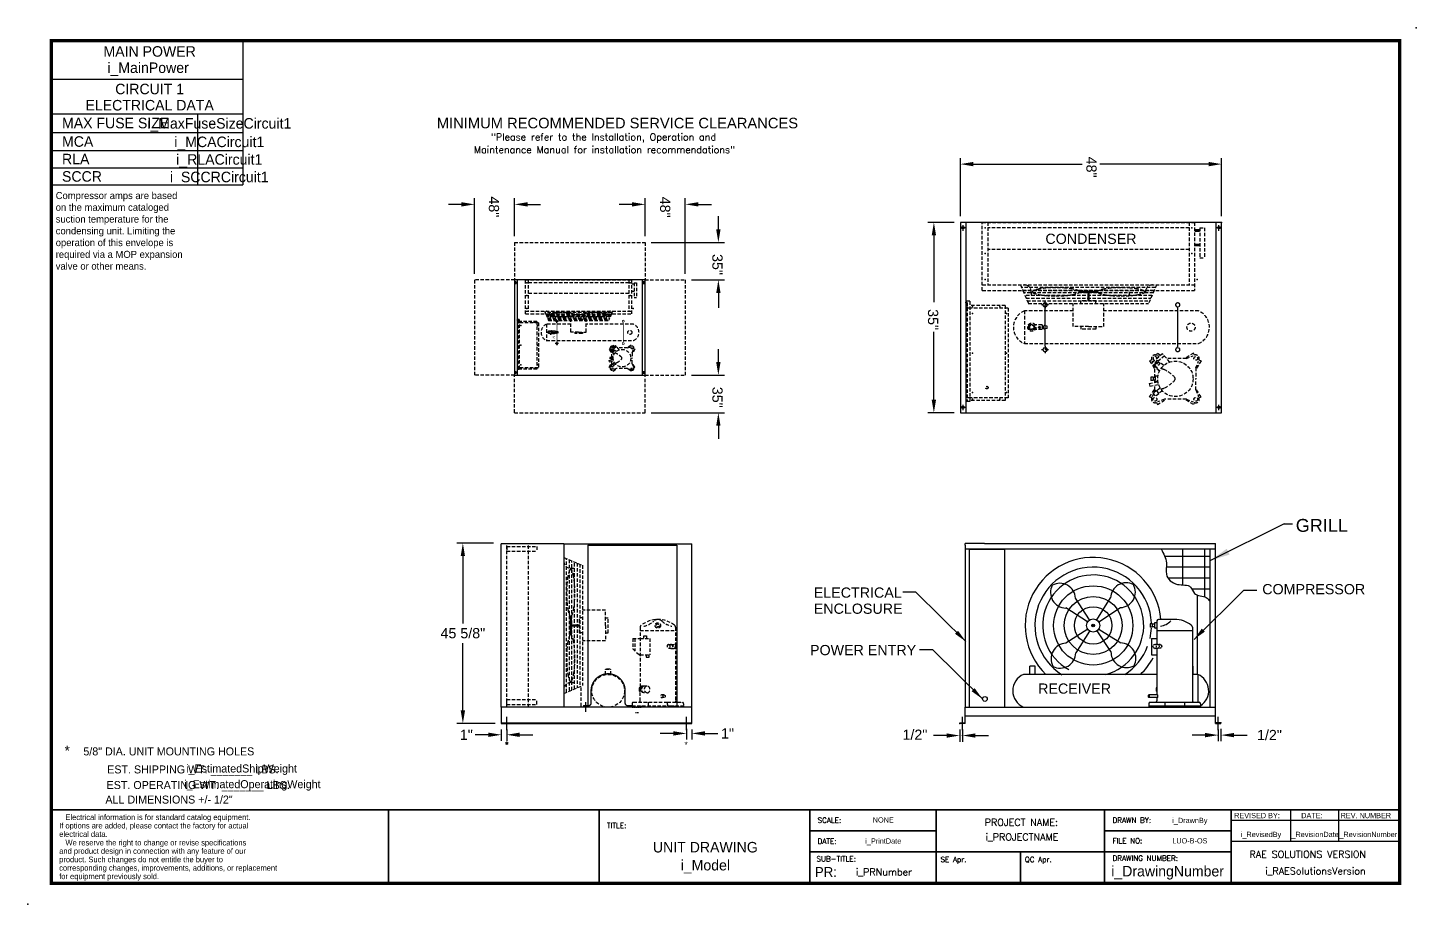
# Model space of a CAD drawing. Extents: x -24 to 231, y -6 to 155.
import ezdxf
from ezdxf.enums import TextEntityAlignment as Align

# ---------------------------------------------------------------- set-up
doc = ezdxf.new("R2010")
doc.units = 0
doc.header["$MEASUREMENT"] = 0
doc.linetypes.add('HIDDEN', pattern=[0.375, 0.25, -0.125])
doc.layers.get('0').update_dxf_attribs({"linetype": 'CONTINUOUS'})
doc.layers.add('C1E', color=7, linetype='CONTINUOUS')
doc.styles.add('dimentions', font='ARIAL.TTF')
doc.styles.add('SIMPLEX', font='SIMPLEX')
doc.dimstyles.get("Standard").update_dxf_attribs({"dimtxt": 0.18, "dimasz": 0.18, "dimexe": 0.18, "dimexo": 0.0625, "dimgap": 0.09, "dimtad": 0, "dimtih": 1, "dimtoh": 1, "dimdec": 4, "dimzin": 0, "dimdsep": 46, "dimtxsty": 'STANDARD', "dimcen": 0.09, "dimadec": 0, "dimazin": 0, "dimtfac": 1, "dimtdec": 4, "dimtofl": 0, "dimtmove": 0, "dimatfit": 3, "dimfxl": 1, "dimtolj": 1, "dimtzin": 0, "dimarcsym": 0})

msp = doc.modelspace()

# ---------------------------------------------------------------- linework, layer by layer
at = {"color": 0, "lineweight": 30}
for p, q in [((147.4, 120.17), (147.4, 130.86)), ((195.4, 120.17), (195.4, 130.86)), ((149.8, 129.74), (169.76, 129.74)), ((193, 129.74), (173.04, 129.74)), ((58.14, 109.59), (58.14, 123.48)), ((65.49, 116.48), (65.49, 123.48)), ((65.49, 116.48), (65.49, 123.48)), ((89.49, 116.48), (89.49, 123.48)), ((89.49, 116.48), (89.49, 123.48)), ((96.85, 109.59), (96.85, 123.48)), ((55.74, 122.35), (53.34, 122.35)), ((67.89, 122.35), (70.29, 122.35)), ((87.09, 122.35), (84.69, 122.35)), ((99.25, 122.35), (101.65, 122.35)), ((102.94, 117.75), (102.94, 120.15)), ((146.27, 119.04), (141.41, 119.04)), ((147.4, 119.04), (147.4, 84.04)), ((195.4, 119.04), (147.4, 119.04)), ((148.4, 118.04), (147.49, 118.04)), ((147.9, 117.51), (147.9, 118.53)), ((148.4, 119.04), (148.4, 84.04)), ((194.4, 84.04), (194.4, 119.04)), ((195.4, 118.04), (194.49, 118.04)), ((194.9, 117.51), (194.9, 118.53)), ((195.4, 84.04), (195.4, 119.04)), ((90.62, 115.35), (104.07, 115.35)), ((142.53, 116.64), (142.53, 104.35)), ((89.49, 108.46), (65.49, 108.46)), ((65.49, 108.46), (65.49, 90.96)), ((65.99, 107.96), (65.54, 107.96)), ((65.74, 107.7), (65.74, 108.21)), ((65.99, 108.46), (65.99, 90.96)), ((88.99, 90.96), (88.99, 108.46)), ((89.49, 107.96), (89.04, 107.96)), ((89.24, 107.7), (89.24, 108.21)), ((89.49, 90.96), (89.49, 108.46)), ((97.98, 108.46), (104.07, 108.46)), ((97.98, 108.46), (104.07, 108.46)), ((102.94, 106.06), (102.94, 103.66)), ((102.94, 106.06), (102.94, 103.31)), ((148.4, 104.54), (148.4, 86.16)), ((142.53, 86.44), (142.53, 98.95)), ((102.94, 93.36), (102.94, 95.76)), ((102.94, 93.36), (102.94, 95.73)), ((65.49, 90.96), (89.49, 90.96)), ((65.99, 91.46), (65.54, 91.46)), ((65.74, 91.2), (65.74, 91.71)), ((89.49, 91.46), (89.04, 91.46)), ((89.49, 91.46), (89.04, 91.46)), ((89.24, 91.2), (89.24, 91.71)), ((97.98, 90.96), (104.07, 90.96)), ((97.98, 90.96), (104.07, 90.96)), ((148.4, 85.04), (147.49, 85.04)), ((147.9, 84.51), (147.9, 85.53)), ((195.4, 85.04), (194.49, 85.04)), ((195.4, 85.04), (194.49, 85.04)), ((194.9, 84.51), (194.9, 85.53)), ((90.62, 84.07), (104.07, 84.07)), ((102.94, 81.67), (102.94, 79.27)), ((146.27, 84.04), (141.41, 84.04)), ((147.4, 84.04), (195.4, 84.04)), ((206.86, 63.64), (193.38, 56.94)), ((206.86, 63.64), (208.41, 63.64)), ((61.6, 60.12), (54.88, 60.12)), ((74.56, 59.99), (63.06, 59.99)), ((63.06, 29.99), (63.06, 59.99)), ((74.56, 59.99), (74.56, 29.99)), ((78.94, 59.74), (78.94, 47.81)), ((78.94, 59.74), (95.31, 59.74)), ((95.31, 59.74), (95.31, 29.99)), ((148.27, 59.74), (148.27, 29.99)), ((148.27, 59.04), (194.27, 59.04)), ((149.02, 59.04), (149.02, 29.99)), ((149.02, 58.99), (155.52, 58.99)), ((151.82, 60.04), (190.98, 60.04)), ((151.82, 58.97), (151.82, 59.04)), ((155.52, 58.99), (155.52, 29.99)), ((188.28, 52.44), (188.28, 59.04)), ((192.28, 50.26), (192.28, 59.04)), ((56, 57.72), (56, 45.36)), ((193.22, 57.67), (184.96, 57.67)), ((148.27, 56.1), (148.27, 53.1)), ((193.22, 55.67), (185.22, 55.67)), ((193.22, 53.67), (185.57, 53.67)), ((193.22, 51.67), (189.94, 51.67)), ((171.14, 46), (168.52, 49.99)), ((172.45, 46.01), (175.01, 50.04)), ((190.98, 35.99), (190.98, 50.56)), ((78.96, 48.46), (78.96, 40.13)), ((170.78, 45.64), (166.76, 48.2)), ((172.81, 45.66), (176.8, 48.27)), ((186.77, 46.09), (183.77, 46.09)), ((95.32, 45.43), (95.32, 38.3)), ((170.79, 44.33), (166.8, 41.71)), ((171.15, 43.97), (168.6, 39.95)), ((172.46, 43.98), (175.08, 40)), ((172.82, 44.34), (176.85, 41.79)), ((182.24, 45.29), (182.24, 44.7)), ((182.66, 45.29), (182.24, 45.29)), ((182.66, 44.7), (182.24, 44.7)), ((182.66, 45.29), (182.66, 44.7)), ((183.05, 45.24), (182.66, 45.24)), ((183.05, 44.74), (182.66, 44.74)), ((183.05, 45.37), (183.05, 44.62)), ((183.52, 45.49), (183.18, 45.49)), ((183.52, 44.49), (183.18, 44.49)), ((183.52, 45.84), (183.52, 41.52)), ((183.52, 44.06), (190.02, 44.06)), ((190.02, 44.65), (190.02, 31.12)), ((56, 29.39), (56, 41.75)), ((78.94, 42.18), (78.94, 29.99)), ((182.53, 42.62), (182.53, 39.62)), ((182.53, 42.62), (183.52, 42.62)), ((182.53, 39.62), (183.52, 39.62)), ((183.52, 40.77), (183.52, 32.24)), ((174.77, 35.99), (159.02, 35.99)), ((160.15, 35.99), (160.15, 37.49)), ((161.15, 37.49), (160.15, 37.49)), ((161.15, 35.99), (161.15, 37.49)), ((183.52, 35.99), (174.77, 35.99)), ((190.15, 37.49), (190.02, 37.49)), ((190.15, 35.99), (190.15, 37.49)), ((191.02, 35.99), (190.15, 35.99)), ((191.02, 35.99), (191.02, 30.87)), ((183.38, 33.53), (183.38, 32.96)), ((78.56, 30.89), (78.56, 29.11)), ((183.62, 32.24), (182.02, 32.24)), ((183.62, 31.75), (182.02, 31.75)), ((182.04, 30.62), (182.04, 30.24)), ((183.52, 31.75), (183.52, 31.12)), ((184.99, 30.87), (184.99, 30.24)), ((188.55, 30.87), (188.55, 30.24)), ((191.51, 30.62), (191.51, 30.24)), ((63.06, 29.99), (63.06, 26.99)), ((64.06, 25.76), (64.06, 28.22)), ((64.06, 25.76), (64.06, 28.22)), ((97.06, 25.76), (97.06, 28.22)), ((97.06, 25.76), (97.06, 28.22)), ((98.06, 26.99), (98.06, 29.99)), ((147.77, 25.76), (147.77, 28.22)), ((148.27, 29.99), (194.27, 29.99)), ((148.27, 26.99), (148.27, 29.99)), ((148.27, 28.37), (194.27, 28.37)), ((159.02, 29.99), (194.27, 29.99)), ((182.04, 30.24), (191.51, 30.24)), ((182.04, 30.24), (182.04, 29.99)), ((182.04, 29.99), (183.73, 29.99)), ((183.73, 30.24), (183.73, 29.99)), ((189.81, 30.24), (189.81, 29.99)), ((191.51, 29.99), (189.81, 29.99)), ((191.51, 30.24), (191.51, 29.99)), ((194.27, 26.99), (194.27, 29.99)), ((194.77, 25.76), (194.77, 28.22)), ((61.93, 26.99), (54.88, 26.99)), ((63.06, 27.12), (98.06, 27.12)), ((63.06, 26.99), (98.06, 26.99)), ((63.06, 25.87), (63.06, 23.79)), ((64.06, 25.87), (64.06, 23.79)), ((97.06, 25.99), (97.06, 24.03)), ((98.06, 25.87), (98.06, 24.03)), ((147.27, 26.99), (147.27, 27.12)), ((147.27, 27.12), (148.27, 27.12)), ((148.27, 26.99), (147.27, 26.99)), ((147.27, 25.87), (147.27, 23.64)), ((147.77, 25.87), (147.77, 23.64)), ((195.27, 27.12), (194.27, 27.12)), ((194.27, 26.99), (195.27, 26.99)), ((194.77, 25.87), (194.77, 23.73)), ((195.27, 26.99), (195.27, 27.12)), ((195.27, 25.99), (195.27, 23.73)), ((60.66, 24.91), (58.26, 24.91)), ((66.46, 24.91), (68.86, 24.91)), ((94.66, 25.16), (92.26, 25.16)), ((100.46, 25.16), (102.86, 25.16)), ((144.87, 24.77), (142.47, 24.77)), ((150.17, 24.77), (152.57, 24.77)), ((192.37, 24.85), (189.97, 24.85)), ((197.67, 24.85), (200.07, 24.85)), ((42.32, -2.4), (42.32, 11.14)), ((81.02, -2.4), (81.02, 11.14)), ((119.72, 11.14), (197.12, 11.14)), ((119.72, -2.4), (119.72, 11.14)), ((142.94, 11.14), (142.94, -2.4)), ((173.9, 11.14), (173.9, 3.41)), ((197.12, 11.14), (197.12, -2.4)), ((197.12, 11.14), (228.08, 11.14)), ((197.12, 11.14), (197.12, 9.21)), ((208.04, 11.14), (208.04, 5.34)), ((216.84, 11.14), (216.84, 5.34)), ((197.12, 9.21), (228.08, 9.21)), ((142.94, 7.28), (119.72, 7.28)), ((173.9, 7.28), (197.12, 7.28)), ((173.9, 3.41), (173.9, 7.28)), ((197.12, 5.34), (228.08, 5.34)), ((197.12, 3.41), (119.72, 3.41)), ((158.42, 3.41), (158.42, -2.4)), ((173.9, 3.41), (173.9, -2.4))]:
    msp.add_line(p, q, dxfattribs=at)
at = {"color": 0, "linetype": 'HIDDEN', "lineweight": 30, "ltscale": 2.5}
for p, q in [((151.43, 106.54), (151.43, 119.04)), ((151.43, 119.04), (190.43, 119.04)), ((152.43, 119.04), (152.43, 107.54)), ((189.43, 118.04), (152.43, 118.04)), ((189.43, 119.04), (189.43, 107.54)), ((190.43, 119.04), (190.43, 106.54)), ((191.37, 118.04), (191.37, 112.54)), ((191.37, 118.04), (192.24, 118.04)), ((192.24, 118.04), (192.24, 112.54)), ((65.49, 115.35), (89.49, 115.35)), ((65.49, 115.35), (65.49, 108.46)), ((89.49, 115.35), (89.49, 108.46)), ((189.43, 114.04), (152.43, 114.04)), ((191.37, 112.54), (192.24, 112.54)), ((65.49, 108.46), (58.14, 108.46)), ((58.14, 108.46), (58.14, 90.96)), ((67.51, 108.46), (87.01, 108.46)), ((67.51, 102.21), (67.51, 108.46)), ((68.01, 108.46), (68.01, 102.71)), ((86.51, 107.96), (68.01, 107.96)), ((86.51, 108.46), (86.51, 102.71)), ((87.01, 108.46), (87.01, 102.21)), ((87.48, 107.96), (87.48, 105.21)), ((87.48, 107.96), (87.91, 107.96)), ((87.91, 107.96), (87.91, 105.21)), ((89.49, 108.46), (96.85, 108.46)), ((96.85, 108.46), (96.85, 90.96)), ((151.43, 107.54), (190.43, 107.54)), ((158.43, 107.54), (158.83, 106.61)), ((183.43, 107.54), (183.03, 106.6)), ((86.51, 105.96), (68.01, 105.96)), ((87.48, 105.21), (87.91, 105.21)), ((151.43, 106.54), (190.43, 106.54)), ((183.22, 107.06), (158.64, 107.06)), ((158.84, 106.57), (183.01, 106.57)), ((158.86, 106.54), (159.88, 104.15)), ((182.81, 106.09), (159.05, 106.09)), ((182.6, 105.6), (159.26, 105.6)), ((159.47, 105.12), (182.39, 105.12)), ((159.67, 104.64), (182.19, 104.64)), ((160.43, 106.28), (160.43, 105.65)), ((160.43, 105.65), (181.43, 105.65)), ((172.3, 104.65), (169.55, 104.65)), ((169.55, 104.15), (169.55, 104.65)), ((172.3, 104.15), (172.3, 104.65)), ((178.4, 106.28), (178.4, 105.65)), ((183, 106.54), (181.98, 104.15)), ((67.51, 102.71), (87.01, 102.71)), ((67.51, 102.21), (87.01, 102.21)), ((71.01, 102.71), (71.21, 102.25)), ((83.4, 102.47), (71.11, 102.47)), ((71.21, 102.23), (83.3, 102.23)), ((71.22, 102.21), (71.73, 101.02)), ((72.01, 102.08), (72.01, 101.77)), ((80.99, 102.08), (80.99, 101.77)), ((83.29, 102.21), (82.78, 101.02)), ((83.51, 102.71), (83.31, 102.24)), ((149.15, 104.54), (148.4, 104.54)), ((148.65, 104.29), (148.65, 86.29)), ((149.15, 103.29), (148.65, 103.29)), ((149.15, 104.54), (149.15, 86.16)), ((155.65, 103.79), (149.15, 103.79)), ((156.15, 103.29), (149.15, 103.29)), ((155.65, 103.79), (155.65, 86.29)), ((156.15, 103.29), (156.15, 86.79)), ((168.12, 102.78), (159.15, 102.78)), ((159.15, 102.78), (159.15, 96.78)), ((159.88, 104.15), (181.98, 104.15)), ((163.61, 103.9), (162.31, 103.9)), ((162.96, 103.25), (162.96, 104.55)), ((168.12, 99.9), (168.12, 104.15)), ((173.74, 99.9), (173.74, 104.15)), ((191.15, 102.78), (173.74, 102.78)), ((65.99, 101.21), (65.99, 92.02)), ((66.37, 101.21), (65.99, 101.21)), ((65.99, 101.09), (65.99, 100.59)), ((65.99, 100.59), (66.02, 100.59)), ((66.02, 100.59), (66.02, 101.03)), ((66.09, 100.59), (66.09, 101.03)), ((66.12, 100.59), (66.09, 100.59)), ((66.12, 101.09), (66.12, 92.09)), ((66.12, 101.09), (66.12, 100.59)), ((66.37, 100.59), (66.12, 100.59)), ((66.37, 101.21), (66.37, 92.02)), ((69.62, 100.84), (66.37, 100.84)), ((69.87, 100.59), (66.37, 100.59)), ((69.62, 100.84), (69.62, 92.09)), ((69.87, 100.59), (69.87, 92.34)), ((83.2, 101.99), (71.32, 101.99)), ((75.85, 100.33), (71.37, 100.33)), ((71.37, 100.33), (71.37, 97.33)), ((83.09, 101.74), (71.42, 101.74)), ((71.53, 101.5), (82.99, 101.5)), ((71.63, 101.26), (82.89, 101.26)), ((71.73, 101.02), (82.78, 101.02)), ((72.01, 101.77), (82.51, 101.77)), ((73.6, 100.89), (72.95, 100.89)), ((73.27, 100.57), (73.27, 101.22)), ((75.85, 98.89), (75.85, 101.02)), ((77.95, 101.27), (76.57, 101.27)), ((76.57, 101.02), (76.57, 101.27)), ((77.95, 101.02), (77.95, 101.27)), ((78.66, 98.89), (78.66, 101.02)), ((87.37, 100.33), (78.66, 100.33)), ((162.4, 100.22), (159.92, 100.22)), ((159.92, 100.22), (159.92, 99.33)), ((162.4, 100.22), (162.4, 99.33)), ((162.65, 99.95), (162.4, 99.95)), ((162.65, 99.57), (162.4, 99.57)), ((163.37, 99.95), (162.65, 100.13)), ((162.65, 99.39), (162.65, 100.13)), ((163.37, 99.57), (162.65, 99.39)), ((163.37, 99.57), (163.37, 99.95)), ((170.93, 99.9), (168.12, 99.9)), ((169.55, 99.9), (169.55, 99.4)), ((170.93, 99.9), (173.74, 99.9)), ((172.3, 99.9), (172.3, 99.4)), ((71.37, 97.33), (87.37, 97.33)), ((72.99, 99.05), (71.75, 99.05)), ((71.75, 99.05), (71.75, 98.61)), ((72.99, 98.61), (71.75, 98.61)), ((72.99, 99.05), (72.99, 98.61)), ((73.12, 98.92), (72.99, 98.92)), ((73.12, 98.73), (72.99, 98.73)), ((73.12, 98.64), (73.12, 99.01)), ((73.48, 98.92), (73.12, 99.01)), ((73.48, 98.73), (73.12, 98.64)), ((73.27, 97.09), (73.27, 96.44)), ((73.48, 98.73), (73.48, 98.92)), ((77.26, 98.89), (75.85, 98.89)), ((76.57, 98.89), (76.57, 98.64)), ((77.95, 98.64), (76.57, 98.64)), ((77.26, 98.89), (78.66, 98.89)), ((77.95, 98.89), (77.95, 98.64)), ((162.4, 99.33), (159.92, 99.33)), ((172.3, 99.4), (169.55, 99.4)), ((73.6, 96.77), (72.95, 96.77)), ((83.08, 95.83), (82.88, 95.74)), ((82.88, 95.74), (83.36, 94.98)), ((83.08, 95.83), (83.07, 95.85)), ((84.06, 96.4), (83.12, 95.58)), ((83.16, 95.61), (83.12, 95.73)), ((83.79, 94.81), (83.12, 95.58)), ((83.55, 95.78), (83.19, 95.32)), ((83.33, 95.2), (83.19, 95.32)), ((83.36, 95.1), (83.22, 95.46)), ((84.23, 96.21), (83.28, 95.39)), ((83.44, 95.33), (83.29, 95.45)), ((83.7, 95.67), (83.33, 95.2)), ((83.51, 95.12), (83.36, 95.24)), ((83.36, 94.21), (83.36, 95.1)), ((83.6, 95.54), (83.45, 95.65)), ((83.86, 95.57), (83.47, 95.07)), ((83.79, 94.82), (83.47, 95.07)), ((83.5, 96.25), (83.48, 96.26)), ((83.5, 96.25), (83.59, 96.45)), ((83.7, 95.67), (83.55, 95.78)), ((83.59, 96.45), (83.9, 96.26)), ((83.78, 96.15), (83.6, 96.21)), ((83.82, 95.52), (83.67, 95.63)), ((84.18, 95.31), (83.86, 95.57)), ((84.73, 95.63), (84.06, 96.4)), ((86.25, 95.97), (84.44, 95.97)), ((86.9, 96.45), (86.13, 95.97)), ((86.25, 95.97), (86.88, 96.21)), ((86.99, 96.25), (86.9, 96.45)), ((86.99, 96.25), (87, 96.26)), ((87.61, 95.74), (87.12, 94.98)), ((87.12, 95.1), (87.37, 95.73)), ((87.12, 95.1), (87.12, 94.08)), ((87.41, 95.83), (87.42, 95.85)), ((87.41, 95.83), (87.61, 95.74)), ((159.15, 96.78), (191.15, 96.78)), ((163.61, 95.65), (162.31, 95.65)), ((162.96, 96.3), (162.96, 95)), ((184.54, 94.91), (182.65, 93.27)), ((184.87, 94.53), (182.98, 92.89)), ((183.41, 94.62), (183.38, 94.64)), ((183.41, 94.62), (183.59, 95.02)), ((183.59, 95.02), (184.22, 94.63)), ((183.97, 94.41), (183.62, 94.54)), ((185.88, 93.37), (184.54, 94.91)), ((190.21, 95.02), (188.68, 94.05)), ((188.92, 94.05), (190.18, 94.54)), ((190.39, 94.62), (190.21, 95.02)), ((190.39, 94.62), (190.42, 94.64)), ((66.37, 92.02), (65.99, 92.02)), ((66.37, 92.34), (66.12, 92.34)), ((69.87, 92.34), (66.37, 92.34)), ((69.62, 92.09), (66.37, 92.09)), ((82.84, 93.65), (83.64, 93.83)), ((82.84, 93.65), (82.9, 93.4)), ((82.88, 92.43), (83.36, 93.2)), ((83.08, 92.34), (82.88, 92.43)), ((82.9, 93.4), (83.69, 93.59)), ((83.19, 94.23), (82.98, 94.23)), ((82.98, 94.23), (82.98, 93.94)), ((83.19, 93.94), (82.98, 93.94)), ((83.22, 92.72), (83.12, 92.45)), ((83.5, 93.01), (83.18, 92.77)), ((83.18, 92.77), (83.41, 92.47)), ((83.19, 94.23), (83.19, 93.94)), ((83.38, 94.21), (83.19, 94.21)), ((83.38, 93.96), (83.19, 93.96)), ((83.36, 93.08), (83.27, 92.83)), ((83.36, 93.77), (83.36, 93.96)), ((83.36, 93.08), (83.36, 93.51)), ((83.38, 94.27), (83.38, 93.9)), ((83.72, 92.71), (83.41, 92.47)), ((83.64, 94.34), (83.44, 94.34)), ((83.64, 93.84), (83.44, 93.84)), ((83.5, 93.01), (83.72, 92.71)), ((83.5, 91.92), (83.59, 91.72)), ((83.86, 93.24), (83.52, 92.98)), ((83.59, 91.72), (84.35, 92.21)), ((84.23, 92.21), (83.6, 91.96)), ((84.05, 92.99), (83.71, 92.73)), ((86.25, 92.21), (84.23, 92.21)), ((86.9, 91.72), (86.13, 92.21)), ((86.25, 92.21), (86.88, 91.96)), ((86.99, 91.92), (86.9, 91.72)), ((86.99, 91.92), (87, 91.91)), ((87.12, 93.08), (87.12, 94.1)), ((87.61, 92.43), (87.12, 93.2)), ((87.12, 93.08), (87.37, 92.45)), ((87.41, 92.34), (87.61, 92.43)), ((87.41, 92.34), (87.42, 92.33)), ((182.57, 93.78), (182.17, 93.6)), ((182.17, 93.6), (183.14, 92.07)), ((182.57, 93.78), (182.55, 93.81)), ((182.74, 93.34), (182.65, 93.57)), ((183.99, 91.73), (182.65, 93.27)), ((183.51, 93.68), (182.79, 92.76)), ((183.08, 92.53), (182.79, 92.76)), ((183.14, 92.31), (182.85, 93.04)), ((183.28, 92.78), (182.99, 93.01)), ((183.81, 93.45), (183.08, 92.53)), ((183.43, 92.36), (183.14, 92.6)), ((183.14, 90.54), (183.14, 92.31)), ((183.61, 93.19), (183.31, 93.43)), ((184.13, 93.25), (183.36, 92.27)), ((184, 91.76), (183.36, 92.27)), ((183.81, 93.45), (183.51, 93.68)), ((184.05, 93.15), (183.75, 93.38)), ((184.77, 92.75), (184.13, 93.25)), ((188.92, 94.05), (185.29, 94.05)), ((190.66, 92.31), (190.65, 90.27)), ((191.63, 93.6), (190.66, 92.07)), ((190.66, 92.31), (191.15, 93.57)), ((191.23, 93.78), (191.25, 93.81)), ((191.23, 93.78), (191.63, 93.6)), ((65.49, 90.96), (58.14, 90.96)), ((65.49, 84.07), (65.49, 90.96)), ((89.49, 90.96), (96.85, 90.96)), ((89.49, 84.07), (89.49, 90.96)), ((182.09, 89.41), (183.69, 89.79)), ((182.09, 89.41), (182.21, 88.92)), ((182.21, 88.92), (183.8, 89.3)), ((182.37, 90.58), (182.37, 90)), ((182.79, 90.58), (182.37, 90.58)), ((182.79, 90), (182.37, 90)), ((182.79, 90.58), (182.79, 90)), ((183.18, 90.54), (182.79, 90.54)), ((183.18, 90.04), (182.79, 90.04)), ((183.14, 89.66), (183.14, 90.04)), ((183.18, 90.66), (183.18, 89.91)), ((183.69, 90.79), (183.3, 90.79)), ((183.69, 89.79), (183.3, 89.79)), ((190.66, 88.27), (190.65, 90.31)), ((149.15, 86.79), (148.65, 86.79)), ((156.15, 86.79), (149.15, 86.79)), ((182.17, 86.98), (183.14, 88.51)), ((182.57, 86.8), (182.17, 86.98)), ((182.86, 87.55), (182.65, 87.01)), ((183.41, 88.13), (182.78, 87.65)), ((182.78, 87.65), (183.23, 87.05)), ((183.14, 88.27), (182.95, 87.78)), ((183.14, 88.27), (183.14, 89.14)), ((183.86, 87.53), (183.23, 87.05)), ((183.41, 88.13), (183.86, 87.53)), ((184.13, 88.6), (183.45, 88.08)), ((184.51, 88.09), (183.83, 87.58)), ((191.63, 86.98), (190.66, 88.51)), ((190.66, 88.27), (191.15, 87.01)), ((191.23, 86.8), (191.63, 86.98)), ((191.23, 86.8), (191.25, 86.77)), ((149.15, 86.16), (148.4, 86.16)), ((155.65, 86.29), (149.15, 86.29)), ((183.41, 85.96), (183.59, 85.56)), ((183.59, 85.56), (185.12, 86.53)), ((184.88, 86.53), (183.62, 86.04)), ((188.92, 86.53), (184.88, 86.53)), ((190.21, 85.56), (188.68, 86.53)), ((188.92, 86.53), (190.18, 86.04)), ((190.39, 85.96), (190.21, 85.56)), ((190.39, 85.96), (190.42, 85.94)), ((65.49, 84.07), (89.49, 84.07)), ((64.06, 29.99), (64.06, 59.99)), ((64.06, 59.49), (69.56, 59.49)), ((64.06, 59.49), (64.06, 58.62)), ((68.06, 29.99), (68.06, 59.99)), ((69.56, 59.49), (69.56, 58.62)), ((64.06, 58.62), (69.56, 58.62)), ((74.56, 57.49), (77.95, 56.04)), ((75.04, 32.7), (75.04, 57.29)), ((75.53, 57.08), (75.53, 32.91)), ((76.01, 33.12), (76.01, 56.87)), ((76.5, 33.32), (76.5, 56.66)), ((76.98, 56.46), (76.98, 33.53)), ((77.46, 56.25), (77.46, 33.74)), ((75.82, 55.49), (76.45, 55.49)), ((76.45, 55.49), (76.45, 34.49)), ((77.95, 56.04), (77.95, 33.94)), ((77.45, 43.62), (77.45, 46.37)), ((77.95, 46.37), (77.45, 46.37)), ((82.2, 47.81), (77.95, 47.81)), ((82.2, 44.99), (82.2, 47.81)), ((82.2, 46.37), (82.7, 46.37)), ((82.7, 43.62), (82.7, 46.37)), ((77.95, 43.62), (77.45, 43.62)), ((82.2, 44.99), (82.2, 42.18)), ((82.2, 43.62), (82.7, 43.62)), ((88.57, 44.65), (88.57, 33.62)), ((88.57, 44.06), (95.07, 44.06)), ((95.07, 44.65), (95.07, 41.29)), ((82.2, 42.18), (77.95, 42.18)), ((87.2, 42.62), (87.2, 40.67)), ((87.2, 42.62), (88.57, 42.62)), ((87.59, 42.62), (87.59, 40.32)), ((88.57, 42.62), (90.37, 42.62)), ((89.26, 43.08), (89.76, 43.08)), ((89.26, 42.62), (89.26, 43.08)), ((89.76, 43.08), (89.76, 42.62)), ((90.37, 42.62), (90.37, 39.62)), ((93.77, 41.47), (94.28, 41.47)), ((93.77, 40.83), (94.28, 40.83)), ((94.28, 41.52), (94.76, 41.52)), ((95.07, 41.29), (95.07, 31.12)), ((87.2, 40.67), (88.37, 39.62)), ((88.37, 39.62), (88.57, 39.62)), ((88.57, 39.62), (90.37, 39.62)), ((89.69, 39.62), (89.69, 39.15)), ((89.69, 39.15), (90.2, 39.15)), ((90.2, 39.15), (90.2, 39.62)), ((94.28, 40.77), (94.76, 40.77)), ((82.19, 35.95), (82.19, 36.99)), ((82.19, 36.99), (83.19, 36.99)), ((83.01, 36.99), (82.36, 36.99)), ((83.19, 35.95), (83.19, 36.99)), ((74.56, 32.49), (77.95, 33.94)), ((75.82, 34.49), (76.45, 34.49)), ((77.69, 33.62), (77.69, 29.99)), ((88.57, 33.62), (88.42, 33.53)), ((88.57, 33.53), (88.42, 33.53)), ((88.42, 33.53), (88.42, 32.96)), ((88.42, 33.53), (88.42, 32.96)), ((88.89, 33.83), (88.57, 33.62)), ((88.57, 33.53), (88.66, 33.53)), ((89.12, 33.83), (88.66, 33.53)), ((88.66, 33.53), (88.66, 32.96)), ((89.12, 33.83), (88.89, 33.83)), ((89.12, 33.83), (89.15, 33.81)), ((89.36, 33.87), (89.87, 33.87)), ((64.06, 31.37), (69.56, 31.37)), ((64.06, 30.49), (64.06, 31.37)), ((69.56, 30.49), (69.56, 31.37)), ((87.08, 30.62), (87.08, 30.24)), ((87.33, 30.87), (93.57, 30.87)), ((88.42, 32.96), (88.57, 32.87)), ((88.57, 32.96), (88.42, 32.96)), ((88.57, 32.96), (88.66, 32.96)), ((88.57, 31.12), (88.57, 32.87)), ((89.12, 32.65), (88.66, 32.96)), ((89.12, 32.65), (88.89, 32.65)), ((89.12, 32.65), (89.15, 32.68)), ((90.04, 30.87), (90.04, 30.24)), ((92.94, 32.24), (92.57, 32.24)), ((92.94, 31.75), (92.57, 31.75)), ((93.57, 30.87), (96.3, 30.87)), ((93.6, 30.46), (93.6, 30.87)), ((64.06, 30.49), (69.56, 30.49)), ((87.08, 30.24), (94.13, 30.24)), ((94.13, 30.24), (96.55, 30.24))]:
    msp.add_line(p, q, dxfattribs=at)
at = {"color": 0, "linetype": 'HIDDEN', "lineweight": 30}
for p, q in [((148.4, 104.29), (148.4, 103.29)), ((148.4, 103.29), (148.46, 103.29)), ((148.46, 103.29), (148.46, 104.18)), ((148.59, 103.29), (148.59, 104.18)), ((148.65, 103.29), (148.59, 103.29)), ((148.65, 104.29), (148.65, 103.29)), ((183.61, 41.52), (183.13, 41.52)), ((184.13, 41.47), (183.77, 41.47)), ((184.13, 40.83), (183.77, 40.83)), ((183.61, 40.77), (183.13, 40.77)), ((190.15, 35.99), (190.02, 35.99)), ((183.52, 33.62), (183.38, 33.53)), ((78.56, 30.89), (78.56, 29.11)), ((96.55, 30.62), (96.55, 30.24)), ((183.38, 32.96), (183.52, 32.87)), ((87.08, 30.24), (87.08, 29.99)), ((87.08, 29.99), (88.78, 29.99)), ((88.29, 28.92), (87.73, 28.92)), ((88.78, 30.24), (88.78, 29.99)), ((93.6, 30.46), (93.6, 30.24)), ((94.86, 30.24), (94.86, 29.99)), ((96.55, 29.99), (94.86, 29.99)), ((96.55, 30.24), (96.55, 29.99))]:
    msp.add_line(p, q, dxfattribs=at)
at = {"color": 0}
for p, q in [((74.56, 59.99), (98.06, 59.99)), ((98.06, 29.99), (98.06, 59.99)), ((151.82, 60.04), (148.27, 60.04)), ((148.27, 59.74), (148.27, 60.04)), ((190.98, 60.04), (194.27, 60.04)), ((193.27, 29.99), (193.27, 59.04)), ((194.27, 29.99), (194.27, 60.04))]:
    msp.add_line(p, q, dxfattribs=at)
at = {"color": 0, "linetype": 'Continuous', "lineweight": 30, "ltscale": 2.5}
msp.add_line((98.06, 29.99), (63.06, 29.99), dxfattribs=at)
at = {"color": 0, "const_width": 0.619}
msp.add_lwpolyline([(-19.6, -2.4), (228.08, -2.4), (228.08, 152.4), (-19.6, 152.4), (-19.6, -2.4)], dxfattribs=at)
at = {"color": 0, "linetype": 'HIDDEN', "lineweight": 30, "ltscale": 2.5}
for points, const_width in [([(191.37, 117.54), (190.43, 117.54)], 0.5), ([(191.37, 114.9), (190.43, 114.9)], 0.5), ([(87.48, 107.71), (87.01, 107.71)], 0.25), ([(87.48, 106.39), (87.01, 106.39)], 0.25), ([(169.25, 106.28), (172.61, 106.28)], 0.42), ([(170.93, 105.83), (170.93, 104.65), (170.93, 106.28)], 0.42), ([(76.42, 102.08), (78.1, 102.08)], 0.21), ([(77.26, 101.86), (77.26, 101.27), (77.26, 102.08)], 0.21), ([(162.96, 103.18), (162.96, 96.38)], 0.25), ([(187.34, 103.18), (187.34, 96.38)], 0.25), ([(73.27, 100.53), (73.27, 97.13)], 0.125), ([(85.46, 100.53), (85.46, 97.13)], 0.125), ([(75.82, 46.67), (75.82, 43.31)], 0.42), ([(76.27, 44.99), (77.45, 44.99), (75.82, 44.99)], 0.42), ([(79.56, 32.99), (79.56, 30.74)], 0.25), ([(85.81, 32.99), (85.81, 30.74)], 0.25), ([(79.06, 30.24), (78.19, 30.24)], 0.25)]:
    msp.add_lwpolyline(points, dxfattribs=dict(at, const_width=const_width))
for points in [[(160.64, 106.28, 0.301925), (160.77, 106.08, 0.056443), (161.9, 105.75, 0.025102), (163.17, 105.59, 0.018), (164.94, 105.53, 0.018), (166.72, 105.59, 0.025102), (167.99, 105.75, 0.056443), (169.12, 106.08, 0.301925), (169.25, 106.28, 0.301925), (169.12, 106.48, 0.056443), (167.99, 106.81, 0.025102), (166.72, 106.97, 0.018), (164.94, 107.03, 0.018), (163.17, 106.97, 0.025102), (161.9, 106.81, 0.056443), (160.77, 106.48, 0.301925)], [(181.22, 106.28, -0.301925), (181.09, 106.08, -0.056443), (179.96, 105.75, -0.025102), (178.69, 105.59, -0.018), (176.91, 105.53, -0.018), (175.14, 105.59, -0.025102), (173.87, 105.75, -0.056443), (172.74, 106.08, -0.301925), (172.61, 106.28, -0.301925), (172.74, 106.48, -0.056443), (173.87, 106.81, -0.025102), (175.14, 106.97, -0.018), (176.91, 107.03, -0.018), (178.69, 106.97, -0.025102), (179.96, 106.81, -0.056443), (181.09, 106.48, -0.301925)], [(72.11, 102.08, 0.301925), (72.18, 101.98, 0.056443), (72.74, 101.82, 0.025102), (73.38, 101.74, 0.018), (74.27, 101.71, 0.018), (75.15, 101.74, 0.025102), (75.79, 101.82, 0.056443), (76.35, 101.98, 0.301925), (76.42, 102.08, 0.301925), (76.35, 102.18, 0.056443), (75.79, 102.35, 0.025102), (75.15, 102.42, 0.018), (74.27, 102.46, 0.018), (73.38, 102.42, 0.025102), (72.74, 102.35, 0.056443), (72.18, 102.18, 0.301925)], [(82.4, 102.08, -0.301925), (82.34, 101.98, -0.056443), (81.77, 101.82, -0.025102), (81.14, 101.74, -0.018), (80.25, 101.71, -0.018), (79.36, 101.74, -0.025102), (78.73, 101.82, -0.056443), (78.16, 101.98, -0.301925), (78.1, 102.08, -0.301925), (78.16, 102.18, -0.056443), (78.73, 102.35, -0.025102), (79.36, 102.42, -0.018), (80.25, 102.46, -0.018), (81.14, 102.42, -0.025102), (81.77, 102.35, -0.056443), (82.34, 102.18, -0.301925)], [(75.82, 55.28, -0.301925), (76.02, 55.15, -0.056443), (76.35, 54.02, -0.025102), (76.51, 52.76, -0.018), (76.57, 50.98, -0.018), (76.51, 49.2, -0.025102), (76.35, 47.93, -0.056443), (76.02, 46.81, -0.301925), (75.82, 46.67, -0.301925), (75.62, 46.81, -0.056443), (75.29, 47.93, -0.025102), (75.13, 49.2, -0.018), (75.07, 50.98, -0.018), (75.13, 52.76, -0.025102), (75.29, 54.02, -0.056443), (75.62, 55.15, -0.301925)], [(75.82, 34.7, 0.301925), (76.02, 34.84, 0.056443), (76.35, 35.96, 0.025102), (76.51, 37.23, 0.018), (76.57, 39.01, 0.018), (76.51, 40.79, 0.025102), (76.35, 42.05, 0.056443), (76.02, 43.18, 0.301925), (75.82, 43.31, 0.301925), (75.62, 43.18, 0.056443), (75.29, 42.05, 0.025102), (75.13, 40.79, 0.018), (75.07, 39.01, 0.018), (75.13, 37.23, 0.025102), (75.29, 35.96, 0.056443), (75.62, 34.84, 0.301925)]]:
    msp.add_lwpolyline(points, format="xyb", close=True, dxfattribs=at)
for points, const_width in [([(163.12, 103.56, 5.493468), (162.86, 103.54, 21.751986)], 0.25), ([(163.27, 103.68, 0.276979), (162.96, 103.12, 0.276979)], 0.25), ([(187.18, 103.56, -5.493468), (187.44, 103.54, -21.751986)], 0.25), ([(187.03, 103.68, -0.276979), (187.34, 103.12, -0.276979)], 0.25), ([(73.35, 100.72, 5.493468), (73.22, 100.71, 21.751986)], 0.125), ([(73.43, 100.78, 0.276979), (73.27, 100.5, 0.276979)], 0.125), ([(85.38, 100.72, -5.493468), (85.51, 100.71, -21.751986)], 0.125), ([(85.31, 100.78, -0.276979), (85.46, 100.5, -0.276979)], 0.125), ([(73.35, 96.94, -5.493468), (73.22, 96.95, -21.751986)], 0.125), ([(73.43, 96.88, -0.276979), (73.27, 97.16, -0.276979)], 0.125), ([(85.38, 96.94, 5.493468), (85.51, 96.95, 21.751986)], 0.125), ([(85.31, 96.88, 0.276979), (85.46, 97.16, 0.276979)], 0.125), ([(163.12, 95.99, -5.493468), (162.86, 96.01, -21.751986)], 0.25), ([(163.27, 95.87, -0.276979), (162.96, 96.44, -0.276979)], 0.25), ([(187.18, 95.99, 5.493468), (187.44, 96.01, 21.751986)], 0.25), ([(187.03, 95.87, 0.276979), (187.34, 96.44, 0.276979)], 0.25), ([(85.81, 32.99, 1), (79.56, 32.99, 1)], 0.25), ([(79.56, 30.74, -0.414214), (79.06, 30.24, -0.414214)], 0.25), ([(85.81, 30.74, 0.414214), (86.31, 30.24, 0.414214)], 0.25)]:
    msp.add_lwpolyline(points, format="xyb", dxfattribs=dict(at, const_width=const_width))
for points in [[(161.73, 99.78), (161.82, 99.93), (162, 99.93), (162.09, 99.78), (162, 99.62), (161.82, 99.62)], [(72.66, 98.83), (72.7, 98.91), (72.79, 98.91), (72.84, 98.83), (72.79, 98.75), (72.7, 98.75)]]:
    msp.add_lwpolyline(points, close=True, dxfattribs=at)
at = {"color": 0, "lineweight": 30}
msp.add_lwpolyline([(182.29, 30.87), (191.26, 30.87)], dxfattribs=at)
at = {"color": 0, "linetype": 'HIDDEN', "lineweight": 30, "const_width": 0.124}
for points in [[(78.25, 30.24, -1), (78.12, 30.24, -1)], [(87.12, 30.24, 1), (87.25, 30.24, 1)]]:
    msp.add_lwpolyline(points, format="xyb", close=True, dxfattribs=at)
at = {"color": 0, "linetype": 'HIDDEN', "lineweight": 30, "const_width": 0.25}
msp.add_lwpolyline([(86.31, 30.24), (87.19, 30.24)], dxfattribs=at)
at = {"color": 0, "lineweight": 30, "const_width": 0.31}
for points in [[(42.68, 11.14), (-19.6, 11.14)], [(228.08, 11.14), (42.32, 11.14), (42.32, -2.4)], [(81.02, 11.14), (81.02, -2.4)], [(119.72, 11.14), (119.72, -2.4)], [(142.94, 11.14), (142.94, -2.4)], [(173.9, 11.14), (173.9, -2.4)], [(197.12, -2.4), (197.12, 11.14), (228.08, 11.14)], [(142.94, 7.28), (119.72, 7.28)], [(197.12, 7.28), (173.9, 7.28), (173.9, -2.4)], [(197.12, 3.41), (119.72, 3.41)], [(158.42, 3.41), (158.42, -2.4)]]:
    msp.add_lwpolyline(points, dxfattribs=at)
at = {"color": 0, "lineweight": 30}
for centre, radius in [((147.9, 118.04), 0.219), ((194.9, 118.04), 0.219), ((65.74, 107.96), 0.109), ((89.24, 107.96), 0.109), ((65.74, 91.46), 0.109), ((89.24, 91.46), 0.109), ((147.9, 85.04), 0.219), ((194.9, 85.04), 0.219), ((171.8, 44.99), 7.28), ((171.8, 44.99), 5.33), ((171.8, 44.99), 3.44), ((171.8, 44.99), 1.21), ((171.8, 44.99), 0.239), ((151.9, 31.49), 0.438)]:
    msp.add_circle(centre, radius, dxfattribs=at)
at = {"color": 0, "linetype": 'HIDDEN', "lineweight": 30}
msp.add_circle((148.52, 104.29), 0.125, dxfattribs=at)
at = {"color": 0, "linetype": 'HIDDEN', "lineweight": 30, "ltscale": 2.5}
for centre, radius in [((66.06, 101.09), 0.0625), ((160.52, 99.78), 0.75), ((160.52, 99.78), 0.5), ((160.52, 99.78), 0.382), ((189.77, 99.78), 0.75), ((72.06, 98.83), 0.375), ((72.06, 98.83), 0.25), ((72.06, 98.83), 0.191), ((86.68, 98.83), 0.375), ((85.24, 94.09), 1.62), ((87.12, 95.96), 0.172), ((190.65, 94.04), 0.344), ((83.37, 92.21), 0.172), ((87.12, 92.21), 0.172), ((186.9, 90.29), 3.25), ((152.26, 88.69), 0.231), ((183.15, 86.54), 0.344), ((190.65, 86.54), 0.344), ((91.82, 44.99), 0.5), ((91.82, 44.99), 0.292), ((82.69, 32.99), 3)]:
    msp.add_circle(centre, radius, dxfattribs=at)
for centre, radius, start, end in [((159.17, 106.28), 1.26, 0, 90), ((182.69, 106.28), 1.26, 90, 180), ((71.38, 102.08), 0.63, 0, 90), ((83.14, 102.08), 0.63, 90, 180), ((160.4, 99.78), 3.25, 112.6199, 247.3801), ((189.9, 99.78), 3.25, 292.6199, 67.3801), ((71.99, 98.83), 1.62, 112.6199, 247.3801), ((86.74, 98.83), 1.62, 292.6199, 67.3801), ((83.37, 95.96), 0.32, 68.6962, 201.3038), ((83.37, 95.96), 0.172, 352.4938, 269.5062), ((83.91, 94.26), 0.744, 61.5984, 90.7332), ((82.34, 91.35), 4.05, 45.1544, 61.5984), ((87.12, 95.96), 0.32, 338.6962, 111.3038), ((183.15, 94.04), 0.641, 68.6962, 201.3038), ((183.15, 94.04), 0.344, 352.4938, 269.5062), ((190.65, 94.04), 0.641, 338.6962, 111.3038), ((83.37, 92.21), 0.32, 155.6931, 294.2992), ((83.44, 94.27), 0.0625, 90, 180), ((83.44, 93.9), 0.0625, 180, 270), ((83.91, 93.92), 0.744, 269.2668, 298.4016), ((82.34, 96.82), 4.05, 298.4016, 314.8456), ((85.05, 94.1), 0.177, 357.8344, 45.1544), ((85.05, 94.08), 0.177, 314.8456, 2.1656), ((87.12, 92.21), 0.32, 248.6962, 21.3038), ((184.23, 90.63), 1.49, 61.5984, 90.7332), ((181.09, 84.82), 8.1, 45.1544, 61.5984), ((183.3, 90.66), 0.125, 90, 180), ((183.3, 89.91), 0.125, 180, 270), ((181.09, 95.76), 8.1, 298.4016, 314.8456), ((186.51, 90.31), 0.355, 357.8344, 45.1544), ((186.51, 90.29), 0.355, 314.8456, 2.1656), ((183.15, 86.54), 0.641, 155.6931, 294.2992), ((184.23, 89.95), 1.49, 269.2668, 298.4016), ((190.65, 86.54), 0.641, 248.6962, 21.3038), ((75.82, 56.75), 1.26, 180, 270), ((91.82, 41.11), 4.98, 52.1479, 127.8521), ((91.82, 44.99), 1.1, 43.9475, 136.0525), ((89.07, 44.65), 0.5, 127.8521, 180), ((88.59, 48.42), 3.62, 280.0922, 314.1026), ((95.05, 48.42), 3.62, 225.8974, 259.9078), ((94.57, 44.65), 0.5, 0, 52.1479), ((75.82, 33.23), 1.26, 90, 180), ((87.33, 30.62), 0.25, 90, 180), ((88.32, 31.12), 0.25, 270, 0), ((95.32, 31.12), 0.25, 180, 270)]:
    msp.add_arc(centre, radius, start, end, dxfattribs=at)
at = {"color": 0, "lineweight": 30}
for centre, radius, start, end in [((171.8, 44.99), 12.5, 5.0294, 226.0546), ((171.8, 44.99), 10.71, 2.6759, 237.6423), ((171.8, 44.99), 9.28, 284.1741, 241.0021), ((166.82, 51.05), 2.86, 152.1445, 268.6588), ((165.67, 49.88), 2.86, 2.1853, 118.6996), ((177.86, 49.97), 2.86, 62.1445, 178.6588), ((176.69, 51.12), 2.86, 272.1853, 28.6996), ((183.77, 45.84), 0.25, 90, 180), ((186.77, 41.11), 4.98, 52.1479, 90), ((171.8, 44.99), 10.71, 347.1876, 357.3241), ((183.18, 45.37), 0.125, 90, 180), ((183.18, 44.62), 0.125, 180, 270), ((183.54, 48.42), 3.62, 280.0922, 314.1026), ((189.52, 44.65), 0.5, 0, 52.1479), ((166.91, 38.86), 2.86, 92.1853, 208.6996), ((176.78, 38.93), 2.86, 332.1445, 88.6588), ((171.8, 44.99), 10.71, 302.8228, 339.0979), ((165.74, 40.01), 2.86, 242.1445, 358.6588), ((177.93, 40.1), 2.86, 182.1853, 298.6996), ((171.8, 44.99), 12.5, 313.9454, 331.6426), ((160.27, 32.99), 3.25, 112.6199, 247.3801), ((189.77, 32.99), 3.25, 302.2397, 67.3801), ((182.29, 30.62), 0.25, 90, 180), ((183.27, 31.12), 0.25, 270, 0), ((190.27, 31.12), 0.25, 180, 270), ((191.26, 30.62), 0.25, 0, 90)]:
    msp.add_arc(centre, radius, start, end, dxfattribs=at)
at = {"color": 0, "linetype": 'HIDDEN', "lineweight": 30}
msp.add_arc((96.3, 30.62), 0.25, 0, 90, dxfattribs=at)
at = {"color": 0, "linetype": 'HIDDEN', "lineweight": 30, "ltscale": 2.5}
for centre, major_axis, ratio, start_param, end_param in [((93.77, 41.15), (0, 0.317), 0.79858, 0, 3.141593), ((94.28, 41.15), (0, 0.375), 0.817789, 0, 0.566098), ((94.28, 41.15), (0, 0.375), 0.817789, 2.575494, 3.141593), ((94.28, 41.15), (0, 0.375), 0.817789, 2.575494, 3.141593), ((94.76, 41.15), (0, 0.375), 0.817789, -3.141593, 0), ((94.76, 41.15), (0, 0.375), 0.817789, -3.141593, 0), ((89.36, 33.24), (0, 0.625), 0.807533, 0, 0.432297), ((89.87, 33.24), (0, 0.625), 0.807533, 3.141593, 6.283185)]:
    msp.add_ellipse(centre, major_axis=major_axis, ratio=ratio, start_param=start_param, end_param=end_param, dxfattribs=at)
at = {"color": 0, "linetype": 'HIDDEN', "lineweight": 30, "ltscale": 2.5, "extrusion": (0, 0, -1)}
for centre, major_axis, ratio, start_param, end_param in [((93.77, 41.15), (0, 0.317), 0.79858, 0, 3.141593), ((94.28, 41.15), (0, 0.375), 0.817789, 0, 3.141593), ((94.28, 41.15), (0, 0.317), 0.79858, 0, 3.141593), ((89.36, 33.24), (0, 0.625), 0.807533, 3.141593, 6.283185), ((89.87, 33.24), (0, 0.625), 0.807533, 3.141593, 6.283185), ((92.94, 31.99), (0.243, 0), 0.999917, -1.570796, 1.570796), ((92.94, 31.99), (0.243, 0), 0.999917, -1.570796, 1.570796)]:
    msp.add_ellipse(centre, major_axis=major_axis, ratio=ratio, start_param=start_param, end_param=end_param, dxfattribs=at)
at = {"color": 0, "linetype": 'HIDDEN', "lineweight": 30, "extrusion": (0, 0, -1)}
for centre, major_axis, ratio, start_param, end_param in [((183.13, 41.15), (0, 0.375), 0.817789, 3.141593, 6.283185), ((183.61, 41.15), (0, 0.375), 0.817789, 0, 3.141593), ((183.61, 41.15), (0, 0.375), 0.817789, 0, 0.566098), ((183.61, 41.15), (0, 0.375), 0.817789, 2.575494, 3.141593), ((184.13, 41.15), (0, 0.317), 0.79858, 0, 3.141593)]:
    msp.add_ellipse(centre, major_axis=major_axis, ratio=ratio, start_param=start_param, end_param=end_param, dxfattribs=at)
at = {"color": 0, "linetype": 'HIDDEN', "lineweight": 30}
msp.add_ellipse((183.13, 41.15), major_axis=(0, 0.375), ratio=0.817789, start_param=3.141593, end_param=6.283185, dxfattribs=at)
at = {"color": 0, "linetype": 'HIDDEN', "lineweight": 30, "ltscale": 2.5, "extrusion": (0, 0, -1)}
msp.add_ellipse((92.57, 31.99), major_axis=(0.243, 0), ratio=0.999917, dxfattribs=at)
at = {"color": 0, "lineweight": 30}
msp.add_ellipse((182.02, 31.99), major_axis=(0, 0.243), ratio=0.236862, dxfattribs=at)
msp.add_ellipse((183.62, 31.99), major_axis=(0, 0.243), ratio=0.236862, start_param=3.141593, end_param=6.283185, dxfattribs=at)
msp.add_open_spline([(184.28, 59.04), (184.74, 58.21), (185.55, 56.75), (184.82, 54.09), (187.04, 52.08), (189.75, 52.72), (190.32, 50.27), (192.35, 50.58), (193.03, 49.71), (193.22, 49.45)], degree=3, knots=[0, 0, 0, 0, 2.730027, 4.830235, 7.580111, 10.053782, 11.396671, 13.693268, 14.632376, 14.632376, 14.632376, 14.632376], dxfattribs=at)
at = {"color": 0}
for p in [(231.15, 154.78), (197.12, -2.4), (-23.93, -6.22)]:
    msp.add_point(p, dxfattribs=at)
at = {"color": 0, "linetype": 'ByBlock', "lineweight": 30}
for p in [(147.9, 118.04), (147.9, 118.04), (147.9, 118.04), (194.9, 118.04), (195.4, 119.04), (65.74, 107.96), (65.74, 107.96), (65.74, 107.96), (89.24, 107.96), (89.49, 108.46), (65.74, 91.46), (65.74, 91.46), (65.74, 91.46), (89.24, 91.46), (147.9, 85.04), (147.9, 85.04), (147.9, 85.04), (194.9, 85.04)]:
    msp.add_point(p, dxfattribs=at)
at = {"color": 0, "linetype": 'HIDDEN', "lineweight": 30, "ltscale": 2.5}
for p in [(151.93, 118.04), (189.93, 118.04), (151.93, 113.29), (189.93, 113.29), (67.76, 107.96), (86.76, 107.96), (151.93, 108.54), (190.93, 108.54), (67.76, 105.59), (86.76, 105.59), (170.93, 106.28), (67.76, 103.21), (77.26, 102.08), (87.26, 103.21), (149.65, 103.54), (149.65, 102.29), (154.65, 103.54), (155.9, 102.29), (66.62, 100.71), (66.62, 100.09), (69.12, 100.71), (69.74, 100.09), (66.62, 96.46), (69.74, 96.46), (149.65, 95.04), (155.9, 95.04), (66.62, 92.84), (66.62, 92.21), (69.12, 92.21), (69.74, 92.84), (149.65, 87.79), (155.9, 87.79), (149.65, 86.54), (154.65, 86.54), (75.82, 44.99)]:
    msp.add_point(p, dxfattribs=at)
at = {"color": 0, "lineweight": 30}
for p in [(171.8, 44.99), (147.27, 26.99), (147.77, 26.99), (194.77, 26.99), (195.27, 27.12), (147.77, 24.77), (194.77, 24.85)]:
    msp.add_point(p, dxfattribs=at)
for points in [[(149.8, 130.14), (149.8, 129.34), (147.4, 129.74)], [(193, 130.14), (193, 129.34), (195.4, 129.74)], [(55.74, 122.75), (55.74, 121.95), (58.14, 122.35)], [(67.89, 122.75), (67.89, 121.95), (65.49, 122.35)], [(87.09, 122.75), (87.09, 121.95), (89.49, 122.35)], [(99.25, 122.75), (99.25, 121.95), (96.85, 122.35)], [(103.34, 117.75), (102.54, 117.75), (102.94, 115.35)], [(142.93, 116.64), (142.13, 116.64), (142.53, 119.04)], [(103.34, 106.06), (102.54, 106.06), (102.94, 108.46)], [(103.34, 106.06), (102.54, 106.06), (102.94, 108.46)], [(103.34, 93.36), (102.54, 93.36), (102.94, 90.96)], [(103.34, 93.36), (102.54, 93.36), (102.94, 90.96)], [(142.93, 86.44), (142.13, 86.44), (142.53, 84.04)], [(103.34, 81.67), (102.54, 81.67), (102.94, 84.07)], [(55.6, 57.72), (56.4, 57.72), (56, 60.12)], [(196.33, 59.09), (196.87, 58.02), (193.38, 56.94)], [(55.6, 29.39), (56.4, 29.39), (56, 26.99)], [(94.66, 25.56), (94.66, 24.76), (97.06, 25.16)], [(100.46, 25.56), (100.46, 24.76), (98.06, 25.16)], [(60.66, 25.31), (60.66, 24.51), (63.06, 24.91)], [(66.46, 25.31), (66.46, 24.51), (64.06, 24.91)], [(144.87, 25.17), (144.87, 24.37), (147.27, 24.77)], [(150.17, 25.17), (150.17, 24.37), (147.77, 24.77)], [(192.37, 25.25), (192.37, 24.45), (194.77, 24.85)], [(197.67, 25.25), (197.67, 24.45), (195.27, 24.85)]]:
    msp.add_solid(points, dxfattribs=at)
at = {"layer": 'C1E', "color": 0, "lineweight": 30}
for p, q in [((15.59, 152.4), (15.59, 125.93)), ((15.59, 145.31), (-19.6, 145.31)), ((15.59, 138.93), (-19.41, 138.93)), ((7.26, 138.93), (7.26, 125.93)), ((-19.42, 135.55), (15.59, 135.55)), ((-19.5, 132.24), (15.59, 132.24)), ((-19.66, 129.03), (15.59, 129.03)), ((-19.66, 125.93), (15.59, 125.93))]:
    msp.add_line(p, q, dxfattribs=at)

# ---------------------------------------------------------------- texts
at = {"color": 0, "lineweight": 30}
for s, height, style, p in [('MINIMUM RECOMMENDED SERVICE CLEARANCES', 1.935, 'dimentions', (51.21, 136.31)), ('GRILL', 2.366, 'dimentions', (209.02, 62.19)), ('TITLE:', 0.968, 'SIMPLEX', (82.47, 7.76)), ('SCALE:', 0.968, 'SIMPLEX', (121.17, 8.73)), ('DRAWN BY:', 0.968, 'SIMPLEX', (175.35, 8.73)), ('DATE:', 0.968, 'SIMPLEX', (121.17, 4.86)), ('FILE NO:', 0.968, 'SIMPLEX', (175.35, 4.95)), ('SUB-TITLE:', 0.968, 'SIMPLEX', (120.96, 1.62)), ('DRAWING NUMBER:', 0.9675, 'SIMPLEX', (175.35, 1.74)), ('RAE SOLUTIONS VERSION', 1.2848, 'SIMPLEX', (200.51, 2.33)), ('SE Apr.', 0.968, 'SIMPLEX', (143.76, 1.53)), ('QC Apr.', 0.968, 'SIMPLEX', (159.24, 1.53))]:
    msp.add_text(s, height=height, dxfattribs=dict(at, style=style)).set_placement(p)
for s, height, style, p in [('"Please refer to the Installation, Operation and', 1.2848, 'SIMPLEX', (81.86, 134.1)), ('Maintenance Manual for installation recommendations"', 1.2848, 'SIMPLEX', (82.01, 131.77)), ('RECEIVER', 1.875, 'dimentions', (168.38, 32.46)), ('*', 1.13, 'SIMPLEX', (64.1, 22.55)), ('PROJECT NAME:', 1.2848, 'SIMPLEX', (158.61, 8.21)), ('i_PROJECTNAME', 1.2848, 'SIMPLEX', (158.71, 5.46)), ('i_PRNumber', 1.285, 'SIMPLEX', (133.36, -0.97)), ('i_RAESolutionsVersion', 1.2848, 'SIMPLEX', (212.63, -0.73))]:
    msp.add_text(s, height=height, dxfattribs=dict(at, style=style)).set_placement(p, align=Align.CENTER)
at = {"color": 0, "linetype": 'HIDDEN', "lineweight": 30, "ltscale": 2.5, "style": 'dimentions'}
msp.add_text('CONDENSER', height=1.875, dxfattribs=at).set_placement((163.02, 115.08))
at = {"color": 0, "linetype": 'HIDDEN', "lineweight": 30, "ltscale": 2.5}
msp.add_text('HV', height=0.4, rotation=270, dxfattribs=at).set_placement((72.48, 98.46))
at = {"color": 0, "lineweight": 30, "style": 'dimentions'}
for s, p in [('ELECTRICAL', (120.47, 51.03)), ('COMPRESSOR', (202.86, 51.66)), ('ENCLOSURE', (120.47, 48.07)), ('POWER ENTRY', (119.78, 40.47))]:
    msp.add_text(s, height=1.875, dxfattribs=at).set_placement(p, align=Align.MIDDLE_LEFT)
at = {"color": 0, "lineweight": 30}
for s, height, p in [('*', 1.12, (97.02, 22.55)), ('*', 1.81, (-16.69, 21.09)), ('EST. SHIPPING WT. _______ LBS.', 1.4706, (6.4, 17.81)), ('i_EstimatedShipWeight', 1.4723, (15.34, 17.98)), ('EST. OPERATING WT. _______ LBS.', 1.4706, (7.38, 14.94)), ('i_EstimatedOperatingWeight', 1.4706, (17.35, 15.1)), ('ALL DIMENSIONS +/- 1/2"', 1.4706, (2.02, 12.27)), ('NONE', 0.968, (133.23, 8.78)), ('i_DrawnBy', 0.968, (189.56, 8.69)), ('UNIT DRAWING', 1.935, (100.55, 3.29)), ('i_PrintDate', 0.9675, (133.23, 4.91)), ('LUO-B-OS', 0.968, (189.56, 4.95)), ('i_RevisedBy', 0.9675, (202.63, 6.12)), ('i_RevisionDate', 0.9675, (212.42, 6.12)), ('i_RevisionNumber', 0.9675, (222.19, 6.12)), ('i_Model', 1.935, (100.55, -0.01)), ('i_DrawingNumber', 1.935, (185.47, -1.11))]:
    msp.add_text(s, height=height, dxfattribs=at).set_placement(p, align=Align.CENTER)
for s, height, p in [('5/8" DIA. UNIT MOUNTING HOLES', 1.4706, (-13.72, 21.12)), ('REVISED BY:', 0.9675, (197.7, 9.59)), ('DATE:', 0.968, (210.02, 9.59)), ('REV. NUMBER', 0.9675, (217.25, 9.59))]:
    msp.add_text(s, height=height, dxfattribs=at).set_placement(p)
at = {"color": 0, "lineweight": 25}
for s, p in [('   Electrical information is for standard catalog equipment.', (-18.16, 9.25)), ('If options are added, please contact the factory for actual', (-18.16, 7.7)), ('electrical data.', (-18.16, 6.15)), ('   We reserve the right to change or revise specifications', (-18.16, 4.58)), ('and product design in connection with any feature of our', (-18.16, 3.04)), ('product. Such changes do not entitle the buyer to', (-18.16, 1.49)), ('corresponding changes, improvements, additions, or replacement ', (-18.16, -0.06)), ('for equipment previously sold.', (-18.16, -1.61))]:
    msp.add_text(s, height=1.0321, dxfattribs=at).set_placement(p)
at = {"color": 0, "lineweight": 30}
msp.add_text('PR:', height=1.814, dxfattribs=at).set_placement((124.72, -1.2), align=Align.RIGHT)
at = {"color": 0, "lineweight": 30, "char_height": 1.875, "attachment_point": 1, "rotation": 270, "style": 'dimentions'}
for s, insert in [('48"', (172.42, 131.11)), ('48"', (62.65, 123.81)), ('48"', (94.11, 123.75)), ('35"', (103.71, 113.22)), ('35"', (143.32, 103.1)), ('35"', (103.71, 88.83))]:
    msp.add_mtext(s, dxfattribs=dict(at, insert=insert))
at = {"color": 0, "insert": (-19.28, 124.61), "char_height": 1.296, "attachment_point": 1}
msp.add_mtext_dynamic_manual_height_columns(' Compressor amps are based \\P on the maximum cataloged \\P suction temperature for the \\P condensing unit. Limiting the \\P operation of this envelope is \\P required via a MOP expansion \\P valve or other means.', width=36.3288, gutter_width=144.43, heights=[29.63], dxfattribs=at)
at = {"color": 0, "lineweight": 30, "char_height": 1.875, "attachment_point": 5, "style": 'dimentions'}
for s, insert in [('{45 5/8"}', (56, 43.56)), ('1"', (56.64, 24.91)), ('1"', (104.62, 25.16)), ('1/2"', (139.05, 24.91)), ('1/2"', (204.18, 24.85))]:
    msp.add_mtext(s, dxfattribs=dict(at, insert=insert))
at = {"layer": 'C1E', "color": 0, "lineweight": 30}
for s, p in [('MAIN POWER', (-1.54, 149.47)), ('i_MainPower', (-1.83, 146.48)), ('CIRCUIT 1', (-1.54, 142.57)), ('ELECTRICAL DATA', (-1.54, 139.59)), ('i_MaxFuseSizeCircuit1', (11.25, 136.26)), ('i_MCACircuit1', (11.25, 132.86)), ('i_RLACircuit1', (11.25, 129.63)), ('i_SCCRCircuit1', (11.25, 126.41))]:
    msp.add_text(s, height=1.935, dxfattribs=at).set_placement(p, align=Align.CENTER)
for s, p in [('MAX FUSE SIZE', (-17.64, 136.32)), ('MCA', (-17.64, 132.92)), ('RLA', (-17.64, 129.7)), ('SCCR', (-17.64, 126.51))]:
    msp.add_text(s, height=1.935, dxfattribs=at).set_placement(p)

# ---------------------------------------------------------------- leaders
at = {"color": 0, "lineweight": 30, "annotation_type": 0, "has_hookline": 1, "hookline_direction": 1}
for points in [[(148.4, 42.05), (139.24, 51.09), (136.84, 51.09)], [(151.46, 31.49), (142.31, 40.54), (139.91, 40.54)]]:
    msp.add_leader(points, dimstyle='Standard', override={"dimscale": 12, "dimtxt": 0.0938, "dimasz": 0.2, "dimexe": 0.0938, "dimexo": 0.0938, "dimgap": 0.09, "dimtad": 0, "dimlunit": 5, "dimcen": 0.0938, "dimtix": 1, "dimfrac": 2}, dxfattribs=at)
at = {"color": 0, "lineweight": 30, "annotation_type": 0, "has_hookline": 1, "hookline_direction": 1, "horizontal_direction": (-1, 0, 0)}
msp.add_leader([(190.32, 42.44), (199.48, 51.48), (201.88, 51.48)], dimstyle='Standard', override={"dimscale": 12, "dimtxt": 0.0938, "dimasz": 0.2, "dimexe": 0.0938, "dimexo": 0.0938, "dimgap": 0.09, "dimtad": 0, "dimlunit": 5, "dimcen": 0.0938, "dimtix": 1, "dimfrac": 2}, dxfattribs=at)

doc.saveas('drawing.dxf')
